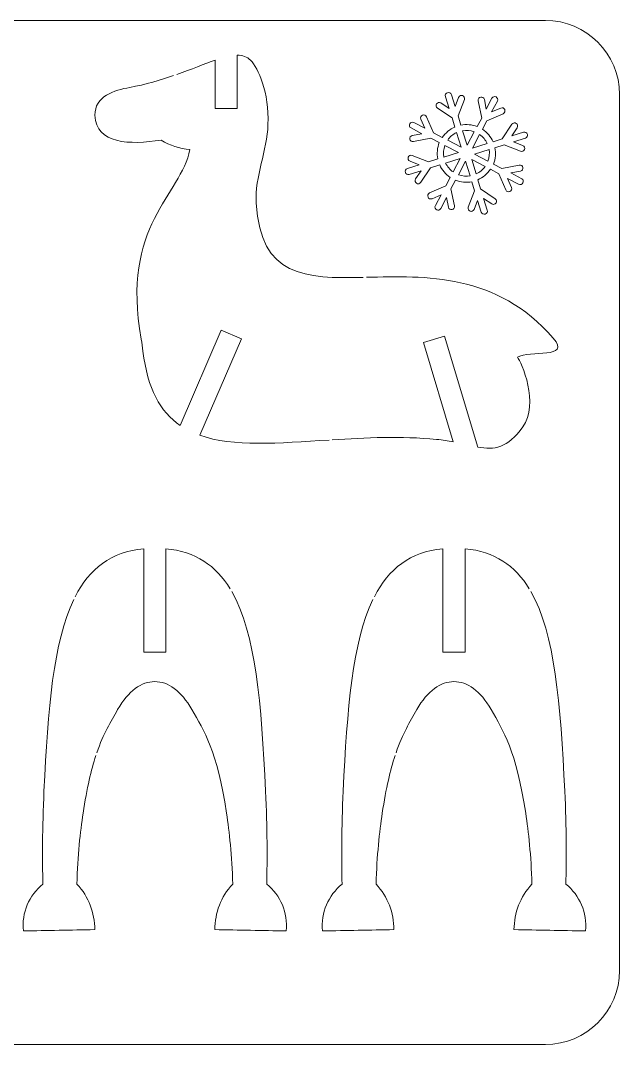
# Model space of a CAD drawing. Header units: inches. Extents: x -792 to -640, y -78 to 70.
# Drawn here: x -726.1 to -639.7, y -78.1 to 69.7 of the extents above; entities that cross this region are included whole.
import ezdxf

# ---------------------------------------------------------------- set-up
doc = ezdxf.new("R2010")
doc.units = ezdxf.units.IN
doc.header["$MEASUREMENT"] = 0
doc.layers.add('_U+0421_U+043B_U+043E_U+0439 1', color=7, linetype='Continuous')

# ---------------------------------------------------------------- blocks, each defined once
blk = doc.blocks.new('block 10')
at = {"layer": '_U+0421_U+043B_U+043E_U+0439 1', "color": 7, "lineweight": 5, "true_color": 0xffffff}
for points, knots in [([(-653.59, 53.55), (-653.59, 53.55), (-655.28, 53.02), (-655.28, 53.02), (-655.28, 53.02), (-654.5, 54.2), (-654.5, 54.2), (-654.18, 54.7), (-654.92, 55.2), (-655.24, 54.7), (-655.24, 54.7), (-656.64, 52.6), (-656.64, 52.6), (-656.64, 52.6), (-657.97, 52.18), (-657.97, 52.18), (-658.29, 52.9), (-658.81, 53.54), (-659.49, 54), (-659.49, 54), (-658.85, 55.22), (-658.85, 55.22), (-658.85, 55.22), (-656.52, 56.23), (-656.52, 56.23), (-655.98, 56.47), (-656.32, 57.29), (-656.87, 57.05), (-656.87, 57.05), (-658.17, 56.48), (-658.17, 56.48), (-658.17, 56.48), (-657.35, 58.05), (-657.35, 58.05), (-657.07, 58.57), (-657.86, 58.98), (-658.13, 58.46), (-658.13, 58.46), (-658.95, 56.89), (-658.95, 56.89), (-658.95, 56.89), (-659.22, 58.28), (-659.22, 58.28), (-659.33, 58.87), (-660.21, 58.68), (-660.1, 58.1), (-660.1, 58.1), (-659.59, 55.61), (-659.59, 55.61), (-659.59, 55.61), (-660.24, 54.37), (-660.24, 54.37), (-661.01, 54.66), (-661.83, 54.73), (-662.6, 54.58), (-662.6, 54.58), (-663.02, 55.91), (-663.02, 55.91), (-663.02, 55.91), (-662.1, 58.26), (-662.1, 58.26), (-661.89, 58.81), (-662.72, 59.14), (-662.93, 58.58), (-662.93, 58.58), (-663.45, 57.27), (-663.45, 57.27), (-663.45, 57.27), (-663.98, 58.96), (-663.98, 58.96), (-664.15, 59.53), (-665.02, 59.26), (-664.84, 58.69), (-664.84, 58.69), (-664.31, 57), (-664.31, 57), (-664.31, 57), (-665.49, 57.78), (-665.49, 57.78), (-665.99, 58.09), (-666.48, 57.36), (-665.98, 57.04), (-665.98, 57.04), (-663.88, 55.63), (-663.88, 55.63), (-663.88, 55.63), (-663.47, 54.31), (-663.47, 54.31), (-664.19, 53.99), (-664.82, 53.48), (-665.29, 52.79), (-665.29, 52.79), (-666.56, 53.45), (-666.56, 53.45), (-666.56, 53.45), (-667.56, 55.78), (-667.56, 55.78), (-667.8, 56.32), (-668.62, 55.97), (-668.38, 55.43), (-668.38, 55.43), (-667.81, 54.13), (-667.81, 54.13), (-667.81, 54.13), (-669.38, 54.95), (-669.38, 54.95), (-669.9, 55.23), (-670.31, 54.44), (-669.79, 54.17), (-669.79, 54.17), (-668.22, 53.35), (-668.22, 53.35), (-668.22, 53.35), (-669.61, 53.07), (-669.61, 53.07), (-670.2, 52.96), (-670.01, 52.09), (-669.43, 52.2), (-669.43, 52.2), (-666.94, 52.71), (-666.94, 52.71), (-666.94, 52.71), (-665.72, 52.07), (-665.72, 52.07), (-666.01, 51.3), (-666.08, 50.48), (-665.93, 49.71), (-665.93, 49.71), (-667.26, 49.29), (-667.26, 49.29), (-667.26, 49.29), (-669.61, 50.21), (-669.61, 50.21), (-670.17, 50.42), (-670.49, 49.59), (-669.93, 49.38), (-669.93, 49.38), (-668.62, 48.86), (-668.62, 48.86), (-668.62, 48.86), (-670.31, 48.33), (-670.31, 48.33), (-670.88, 48.15), (-670.61, 47.29), (-670.04, 47.47), (-670.04, 47.47), (-668.35, 48), (-668.35, 48), (-668.35, 48), (-669.13, 46.82), (-669.13, 46.82), (-669.45, 46.32), (-668.71, 45.83), (-668.39, 46.33), (-668.39, 46.33), (-666.99, 48.43), (-666.99, 48.43), (-666.99, 48.43), (-665.66, 48.84), (-665.66, 48.84), (-665.34, 48.12), (-664.81, 47.48), (-664.14, 47.02), (-664.14, 47.02), (-664.78, 45.8), (-664.78, 45.8), (-664.78, 45.8), (-667.11, 44.79), (-667.11, 44.79), (-667.65, 44.55), (-667.3, 43.73), (-666.76, 43.97), (-666.76, 43.97), (-665.46, 44.54), (-665.46, 44.54), (-665.46, 44.54), (-666.28, 42.97), (-666.28, 42.97), (-666.56, 42.45), (-665.77, 42.04), (-665.5, 42.56), (-665.5, 42.56), (-664.68, 44.13), (-664.68, 44.13), (-664.68, 44.13), (-664.41, 42.74), (-664.41, 42.74), (-664.29, 42.16), (-663.42, 42.34), (-663.53, 42.92), (-663.53, 42.92), (-664.04, 45.41), (-664.04, 45.41), (-664.04, 45.41), (-663.4, 46.63), (-663.4, 46.63), (-662.61, 46.33), (-661.81, 46.27), (-661.04, 46.42), (-661.04, 46.42), (-660.62, 45.1), (-660.62, 45.1), (-660.62, 45.1), (-661.54, 42.75), (-661.54, 42.75), (-661.75, 42.19), (-660.92, 41.86), (-660.71, 42.42), (-660.71, 42.42), (-660.19, 43.73), (-660.19, 43.73), (-660.19, 43.73), (-659.66, 42.04), (-659.66, 42.04), (-659.49, 41.47), (-658.62, 41.75), (-658.8, 42.31), (-658.8, 42.31), (-659.33, 44), (-659.33, 44), (-659.33, 44), (-658.15, 43.22), (-658.15, 43.22), (-657.65, 42.91), (-657.16, 43.65), (-657.66, 43.96), (-657.66, 43.96), (-659.76, 45.37), (-659.76, 45.37), (-659.76, 45.37), (-660.17, 46.69), (-660.17, 46.69), (-659.45, 47.01), (-658.81, 47.54), (-658.35, 48.21), (-658.35, 48.21), (-657.13, 47.57), (-657.13, 47.57), (-657.13, 47.57), (-656.13, 45.24), (-656.13, 45.24), (-655.88, 44.7), (-655.06, 45.05), (-655.3, 45.59), (-655.3, 45.59), (-655.88, 46.89), (-655.88, 46.89), (-655.88, 46.89), (-654.3, 46.07), (-654.3, 46.07), (-653.73, 45.8), (-653.32, 46.58), (-653.84, 46.85), (-653.84, 46.85), (-655.41, 47.68), (-655.41, 47.68), (-655.41, 47.68), (-654.02, 47.95), (-654.02, 47.95), (-653.43, 48.06), (-653.61, 48.93), (-654.2, 48.82), (-654.2, 48.82), (-656.69, 48.32), (-656.69, 48.32), (-656.69, 48.32), (-657.91, 48.95), (-657.91, 48.95), (-657.61, 49.74), (-657.55, 50.54), (-657.7, 51.32), (-657.7, 51.32), (-656.37, 51.73), (-656.37, 51.73), (-656.37, 51.73), (-654.02, 50.81), (-654.02, 50.81), (-653.46, 50.6), (-653.14, 51.43), (-653.7, 51.64), (-653.7, 51.64), (-655.01, 52.16), (-655.01, 52.16), (-655.01, 52.16), (-653.31, 52.69), (-653.31, 52.69), (-652.75, 52.87), (-653.02, 53.73), (-653.59, 53.55)], [0, 0, 0, 0, 1, 1, 1, 2, 2, 2, 3, 3, 3, 4, 4, 4, 5, 5, 5, 6, 6, 6, 7, 7, 7, 8, 8, 8, 9, 9, 9, 10, 10, 10, 11, 11, 11, 12, 12, 12, 13, 13, 13, 14, 14, 14, 15, 15, 15, 16, 16, 16, 17, 17, 17, 18, 18, 18, 19, 19, 19, 20, 20, 20, 21, 21, 21, 22, 22, 22, 23, 23, 23, 24, 24, 24, 25, 25, 25, 26, 26, 26, 27, 27, 27, 28, 28, 28, 29, 29, 29, 30, 30, 30, 31, 31, 31, 32, 32, 32, 33, 33, 33, 34, 34, 34, 35, 35, 35, 36, 36, 36, 37, 37, 37, 38, 38, 38, 39, 39, 39, 40, 40, 40, 41, 41, 41, 42, 42, 42, 43, 43, 43, 44, 44, 44, 45, 45, 45, 46, 46, 46, 47, 47, 47, 48, 48, 48, 49, 49, 49, 50, 50, 50, 51, 51, 51, 52, 52, 52, 53, 53, 53, 54, 54, 54, 55, 55, 55, 56, 56, 56, 57, 57, 57, 58, 58, 58, 59, 59, 59, 60, 60, 60, 61, 61, 61, 62, 62, 62, 63, 63, 63, 64, 64, 64, 65, 65, 65, 66, 66, 66, 67, 67, 67, 68, 68, 68, 69, 69, 69, 70, 70, 70, 71, 71, 71, 72, 72, 72, 73, 73, 73, 74, 74, 74, 75, 75, 75, 76, 76, 76, 77, 77, 77, 78, 78, 78, 79, 79, 79, 80, 80, 80, 81, 81, 81, 82, 82, 82, 83, 83, 83, 84, 84, 84, 85, 85, 85, 86, 86, 86, 87, 87, 87, 88, 88, 88, 89, 89, 89, 90, 90, 90, 91, 91, 91, 92, 92, 92, 93, 93, 93, 94, 94, 94, 95, 95, 95, 96, 96, 96, 96]), ([(-663.22, 53.51), (-663.22, 53.51), (-662.56, 51.42), (-662.56, 51.42), (-662.56, 51.42), (-664.5, 52.43), (-664.5, 52.43), (-664.17, 52.92), (-663.73, 53.28), (-663.22, 53.51)], [0, 0, 0, 0, 1, 1, 1, 2, 2, 2, 3, 3, 3, 3]), ([(-660.68, 53.63), (-660.68, 53.63), (-661.7, 51.69), (-661.7, 51.69), (-661.7, 51.69), (-662.36, 53.78), (-662.36, 53.78), (-661.8, 53.88), (-661.24, 53.84), (-660.68, 53.63)], [0, 0, 0, 0, 1, 1, 1, 2, 2, 2, 3, 3, 3, 3]), ([(-659.9, 53.22), (-659.41, 52.88), (-659.05, 52.44), (-658.82, 51.93), (-658.82, 51.93), (-660.91, 51.28), (-660.91, 51.28), (-660.91, 51.28), (-659.9, 53.22), (-659.9, 53.22)], [0, 0, 0, 0, 1, 1, 1, 2, 2, 2, 3, 3, 3, 3]), ([(-664.91, 51.65), (-664.91, 51.65), (-662.97, 50.63), (-662.97, 50.63), (-662.97, 50.63), (-665.07, 49.98), (-665.07, 49.98), (-665.17, 50.53), (-665.12, 51.09), (-664.91, 51.65)], [0, 0, 0, 0, 1, 1, 1, 2, 2, 2, 3, 3, 3, 3]), ([(-658.7, 49.4), (-658.7, 49.4), (-660.64, 50.41), (-660.64, 50.41), (-660.64, 50.41), (-658.55, 51.07), (-658.55, 51.07), (-658.45, 50.52), (-658.49, 49.96), (-658.7, 49.4)], [0, 0, 0, 0, 1, 1, 1, 2, 2, 2, 3, 3, 3, 3]), ([(-663.72, 47.83), (-664.21, 48.17), (-664.56, 48.6), (-664.8, 49.11), (-664.8, 49.11), (-662.7, 49.77), (-662.7, 49.77), (-662.7, 49.77), (-663.72, 47.83), (-663.72, 47.83)], [0, 0, 0, 0, 1, 1, 1, 2, 2, 2, 3, 3, 3, 3]), ([(-662.93, 47.42), (-662.93, 47.42), (-661.92, 49.36), (-661.92, 49.36), (-661.92, 49.36), (-661.26, 47.26), (-661.26, 47.26), (-661.81, 47.16), (-662.38, 47.21), (-662.93, 47.42)], [0, 0, 0, 0, 1, 1, 1, 2, 2, 2, 3, 3, 3, 3]), ([(-660.4, 47.54), (-660.4, 47.54), (-661.05, 49.63), (-661.05, 49.63), (-661.05, 49.63), (-659.11, 48.61), (-659.11, 48.61), (-659.45, 48.12), (-659.89, 47.77), (-660.4, 47.54)], [0, 0, 0, 0, 1, 1, 1, 2, 2, 2, 3, 3, 3, 3])]:
    blk.add_open_spline(points, degree=3, knots=knots, dxfattribs=at)

msp = doc.modelspace()

# ---------------------------------------------------------------- linework, layer by layer
at = {"layer": '_U+0421_U+043B_U+043E_U+0439 1', "color": 1, "lineweight": 5, "true_color": 0xff0000}
for points, knots in [([(-650.42, -78.09), (-650.42, -78.09), (-781.46, -78.09), (-781.46, -78.09), (-787.36, -78.09), (-792.14, -73.31), (-792.14, -67.41), (-792.14, -67.41), (-792.14, 59.01), (-792.14, 59.01), (-792.14, 64.9), (-787.36, 69.69), (-781.46, 69.69), (-781.46, 69.69), (-650.42, 69.69), (-650.42, 69.69), (-644.52, 69.69), (-639.74, 64.9), (-639.74, 59.01), (-639.74, 59.01), (-639.74, -67.41), (-639.74, -67.41), (-639.74, -73.31), (-644.52, -78.09), (-650.42, -78.09)], [0, 0, 0, 0, 1, 1, 1, 2, 2, 2, 3, 3, 3, 4, 4, 4, 5, 5, 5, 6, 6, 6, 7, 7, 7, 8, 8, 8, 8]), ([(-703.57, 61.88), (-701.44, 62.64), (-699.59, 63.42), (-698.02, 63.96), (-698.02, 63.96), (-698.02, 56.99), (-698.02, 56.99), (-698.02, 56.99), (-694.85, 56.99), (-694.85, 56.99), (-694.85, 56.99), (-694.85, 64.67), (-694.85, 64.67), (-694.07, 64.67), (-693.42, 64.46), (-692.92, 63.94), (-691.83, 62.81), (-690.21, 59.31), (-690.41, 54.68), (-690.53, 50.92), (-692.34, 47.17), (-692.11, 43.31), (-691.48, 32.65), (-685.03, 32.42), (-676.67, 32.61)], [0, 0, 0, 0, 1, 1, 1, 2, 2, 2, 3, 3, 3, 4, 4, 4, 5, 5, 5, 6, 6, 6, 7, 7, 7, 8, 8, 8, 8]), ([(-704.01, 61.73), (-705.91, 61.07), (-708.02, 60.44), (-710.35, 60.02), (-712.53, 59.63), (-715.44, 58.77), (-715.35, 56), (-715.22, 51.86), (-710.33, 51.71), (-705.8, 52.42), (-704.57, 51.62), (-703.15, 51.2), (-701.66, 51.05), (-702.97, 44.49), (-711.64, 40.19), (-708.69, 23.71), (-708.58, 23.14), (-708.5, 22.56), (-708.43, 21.97), (-707.8, 16.52), (-705.91, 13.22), (-703.09, 11.26), (-703.09, 11.26), (-697.14, 25.01), (-697.14, 25.01), (-697.14, 25.01), (-694.23, 23.75), (-694.23, 23.75), (-694.23, 23.75), (-700.25, 9.83), (-700.25, 9.83), (-695.42, 8.11), (-688.87, 8.67), (-681.61, 9.14)], [0, 0, 0, 0, 1, 1, 1, 2, 2, 2, 3, 3, 3, 4, 4, 4, 5, 5, 5, 6, 6, 6, 7, 7, 7, 8, 8, 8, 9, 9, 9, 10, 10, 10, 11, 11, 11, 11]), ([(-676.23, 32.62), (-667.77, 32.83), (-657.46, 33.28), (-649.28, 23.83), (-646.67, 20.82), (-652.72, 22.1), (-654.46, 21.1), (-653.88, 20.5), (-651.27, 14.31), (-653.66, 11.04), (-655.93, 7.94), (-657.77, 7.69), (-660.18, 8.12), (-660.18, 8.12), (-664.95, 24.12), (-664.95, 24.12), (-664.95, 24.12), (-667.99, 23.21), (-667.99, 23.21), (-667.99, 23.21), (-663.72, 8.88), (-663.72, 8.88), (-664.45, 9.02), (-665.24, 9.15), (-666.1, 9.23), (-671.23, 9.73), (-676.35, 9.48), (-681.17, 9.17)], [0, 0, 0, 0, 1, 1, 1, 2, 2, 2, 3, 3, 3, 4, 4, 4, 5, 5, 5, 6, 6, 6, 7, 7, 7, 8, 8, 8, 9, 9, 9, 9]), ([(-718.21, -13.47), (-716.14, -9.43), (-713.05, -6.99), (-708.31, -6.55), (-708.31, -6.55), (-708.31, -21.48), (-708.31, -21.48), (-708.31, -21.48), (-705.14, -21.48), (-705.14, -21.48), (-705.14, -21.48), (-705.14, -6.55), (-705.14, -6.55), (-700.86, -6.95), (-697.92, -8.97), (-695.87, -12.35)], [0, 0, 0, 0, 1, 1, 1, 2, 2, 2, 3, 3, 3, 4, 4, 4, 5, 5, 5, 5]), ([(-675.08, -13.47), (-673.02, -9.43), (-669.92, -6.99), (-665.19, -6.55), (-665.19, -6.55), (-665.19, -21.48), (-665.19, -21.48), (-665.19, -21.48), (-662.01, -21.48), (-662.01, -21.48), (-662.01, -21.48), (-662.01, -6.55), (-662.01, -6.55), (-657.73, -6.95), (-654.79, -8.97), (-652.74, -12.35)], [0, 0, 0, 0, 1, 1, 1, 2, 2, 2, 3, 3, 3, 4, 4, 4, 5, 5, 5, 5]), ([(-695.64, -12.74), (-692.18, -18.79), (-691.36, -28.9), (-690.76, -41.51), (-690.5, -46.89), (-690.51, -51.47), (-690.59, -54.95), (-688.61, -56.56), (-687.51, -59.07), (-687.78, -61.71), (-691.21, -61.64), (-694.64, -61.57), (-698.08, -61.51), (-698.04, -59.09), (-697.22, -56.78), (-695.5, -54.95), (-695.6, -50.82), (-695.99, -47.36), (-696.39, -44.73), (-697.78, -35.55), (-699.61, -32.89), (-701.38, -29.76), (-702.91, -27.05), (-704.82, -25.72), (-706.73, -25.72), (-708.63, -25.72), (-710.54, -27.05), (-712.08, -29.76), (-713.09, -31.55), (-714.12, -33.19), (-715.08, -35.99)], [0, 0, 0, 0, 1, 1, 1, 2, 2, 2, 3, 3, 3, 4, 4, 4, 5, 5, 5, 6, 6, 6, 7, 7, 7, 8, 8, 8, 9, 9, 9, 10, 10, 10, 10]), ([(-652.52, -12.74), (-649.05, -18.79), (-648.24, -28.9), (-647.63, -41.51), (-647.37, -46.89), (-647.38, -51.47), (-647.47, -54.95), (-645.48, -56.56), (-644.39, -59.07), (-644.65, -61.71), (-648.08, -61.64), (-651.52, -61.57), (-654.95, -61.51), (-654.91, -59.09), (-654.09, -56.78), (-652.37, -54.95), (-652.47, -50.82), (-652.86, -47.36), (-653.26, -44.73), (-654.65, -35.55), (-656.48, -32.89), (-658.25, -29.76), (-659.78, -27.05), (-661.69, -25.72), (-663.6, -25.72), (-665.5, -25.72), (-667.42, -27.05), (-668.95, -29.76), (-669.96, -31.55), (-670.99, -33.19), (-671.95, -35.99)], [0, 0, 0, 0, 1, 1, 1, 2, 2, 2, 3, 3, 3, 4, 4, 4, 5, 5, 5, 6, 6, 6, 7, 7, 7, 8, 8, 8, 9, 9, 9, 10, 10, 10, 10]), ([(-718.4, -13.87), (-721.37, -20.02), (-722.13, -29.65), (-722.7, -41.51), (-722.95, -46.89), (-722.94, -51.47), (-722.86, -54.95), (-724.84, -56.56), (-725.94, -59.07), (-725.67, -61.71), (-722.24, -61.64), (-718.81, -61.57), (-715.38, -61.51), (-715.41, -59.09), (-716.23, -56.78), (-717.95, -54.95), (-717.85, -50.82), (-717.46, -47.36), (-717.07, -44.73), (-716.51, -41.07), (-715.89, -38.45), (-715.23, -36.41)], [0, 0, 0, 0, 1, 1, 1, 2, 2, 2, 3, 3, 3, 4, 4, 4, 5, 5, 5, 6, 6, 6, 7, 7, 7, 7]), ([(-675.28, -13.87), (-678.24, -20.02), (-679, -29.65), (-679.57, -41.51), (-679.83, -46.89), (-679.82, -51.47), (-679.73, -54.95), (-681.71, -56.56), (-682.81, -59.07), (-682.55, -61.71), (-679.11, -61.64), (-675.68, -61.57), (-672.25, -61.51), (-672.29, -59.09), (-673.11, -56.78), (-674.83, -54.95), (-674.73, -50.82), (-674.33, -47.36), (-673.94, -44.73), (-673.39, -41.07), (-672.76, -38.45), (-672.1, -36.41)], [0, 0, 0, 0, 1, 1, 1, 2, 2, 2, 3, 3, 3, 4, 4, 4, 5, 5, 5, 6, 6, 6, 7, 7, 7, 7])]:
    msp.add_open_spline(points, degree=3, knots=knots, dxfattribs=at)

# ---------------------------------------------------------------- block references
at = {"layer": '_U+0421_U+043B_U+043E_U+0439 1'}
msp.add_blockref('block 10', (0, 0), dxfattribs=at)

doc.saveas('drawing.dxf')
